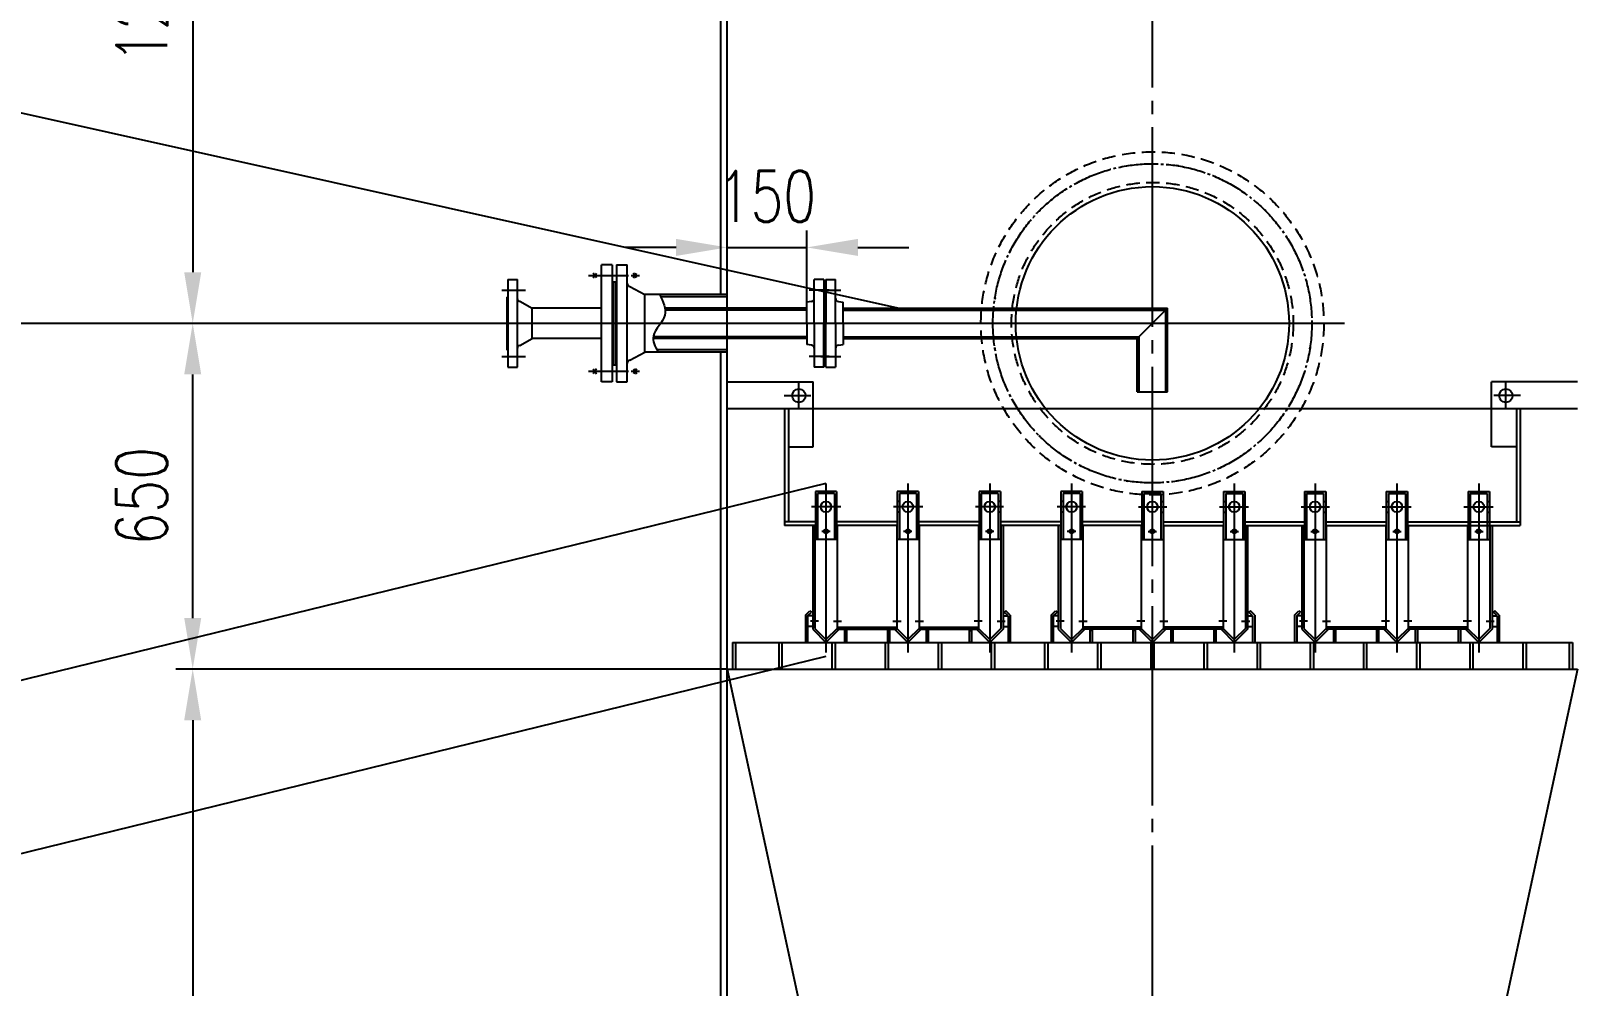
# Model space of a CAD drawing. Extents: x 16825 to 205982, y -10874 to 68273.
# Drawn here: x 188536 to 191438, y 61928 to 63724 of the extents above; entities that cross this region are included whole.
import ezdxf

# ---------------------------------------------------------------- set-up
doc = ezdxf.new("R2010")
doc.units = 0
doc.header["$LTSCALE"] = 5
doc.header["$MEASUREMENT"] = 0
doc.linetypes.add('CENTER', pattern=[18, 15, -1, 1, -1])
doc.linetypes.add('DASHED', pattern=[0.75, 0.5, -0.25])
doc.layers.get('DEFPOINTS').update_dxf_attribs({"linetype": 'CONTINUOUS'})
for name, color, linetype in [('ASHADE', 7, 'CONTINUOUS'), ('CEN', 6, 'CENTER'), ('DIM', 1, 'CONTINUOUS'), ('HID', 5, 'DASHED'), ('THIN', 1, 'CONTINUOUS'), ('THK', 2, 'CONTINUOUS')]:
    doc.layers.add(name, color=color, linetype=linetype)
doc.styles.get("Standard").update_dxf_attribs({"font": 'simplex', "width": 0.75, "bigfont": 'hzdx'})
doc.dimstyles.new('DIM3', dxfattribs={"dimscale": 0, "dimtxt": 3, "dimasz": 3, "dimexe": 1, "dimexo": 0, "dimgap": 1.5, "dimtad": 1, "dimdec": 4, "dimdsep": 46, "dimtxsty": 'Standard', "dimcen": 3, "dimclrd": 1, "dimclrt": 3, "dimadec": 0, "dimazin": 0, "dimtfac": 0.75, "dimtdec": 4, "dimtix": 1, "dimtmove": 0, "dimatfit": 0, "dimfxl": 0, "dimtolj": 1, "dimtzin": 0, "dimarcsym": 0})

# ---------------------------------------------------------------- blocks, each defined once
blk = doc.blocks.new('*D176')
at = {"layer": 'DEFPOINTS', "color": 0}
for p in [(190626.9, 66718.7), (192790.8, 66718.7), (192324.3, 63318.7)]:
    blk.add_point(p, dxfattribs=at)
at = {"layer": 'DIM', "lineweight": -2}
for p, q in [((190626.9, 66718.7), (192822.8, 66718.7)), ((192324.3, 63318.7), (192822.8, 63318.7))]:
    blk.add_line(p, q, dxfattribs=at)
at = {"layer": 'DIM', "color": 1, "lineweight": -2}
blk.add_line((192790.8, 63414.7), (192790.8, 66622.7), dxfattribs=at)
at = {"layer": 'DIM', "color": 1}
for points in [[(192774.8, 66622.7), (192806.8, 66622.7), (192790.8, 66718.7)], [(192774.8, 63414.7), (192806.8, 63414.7), (192790.8, 63318.7)]]:
    blk.add_solid(points, dxfattribs=at)
at = {"layer": 'DIM', "color": 3, "insert": (192694.8, 65018.7), "char_height": 96, "attachment_point": 5, "rotation": 90}
blk.add_mtext('\\A1;3400', dxfattribs=at)
blk = doc.blocks.new('*D208')
at = {"layer": 'DEFPOINTS', "color": 0}
for p in [(188840.8, 63173.7), (189327.5, 63173.7), (189846.1, 62523.7)]:
    blk.add_point(p, dxfattribs=at)
at = {"layer": 'DIM', "lineweight": -2}
for p, q in [((189327.5, 63173.7), (188808.8, 63173.7)), ((189846.1, 62523.7), (188808.8, 62523.7))]:
    blk.add_line(p, q, dxfattribs=at)
at = {"layer": 'DIM', "color": 1, "lineweight": -2}
blk.add_line((188840.8, 62619.7), (188840.8, 63077.7), dxfattribs=at)
at = {"layer": 'DIM', "color": 1}
for points in [[(188824.8, 63077.7), (188856.8, 63077.7), (188840.8, 63173.7)], [(188824.8, 62619.7), (188856.8, 62619.7), (188840.8, 62523.7)]]:
    blk.add_solid(points, dxfattribs=at)
at = {"layer": 'DIM', "color": 3, "insert": (188744.8, 62848.7), "char_height": 96, "attachment_point": 5, "rotation": 90}
blk.add_mtext('\\A1;650', dxfattribs=at)
blk = doc.blocks.new('*D242')
at = {"layer": 'DEFPOINTS', "color": 0}
for p in [(189846.1, 62523.7), (188840.8, 55123.7), (189846.1, 55123.7)]:
    blk.add_point(p, dxfattribs=at)
at = {"layer": 'DIM', "lineweight": -2}
for p, q in [((189846.1, 62523.7), (188808.8, 62523.7)), ((189846.1, 55123.7), (188808.8, 55123.7))]:
    blk.add_line(p, q, dxfattribs=at)
at = {"layer": 'DIM', "color": 1, "lineweight": -2}
blk.add_line((188840.8, 62427.7), (188840.8, 55219.7), dxfattribs=at)
at = {"layer": 'DIM', "color": 1}
for points in [[(188824.8, 62427.7), (188856.8, 62427.7), (188840.8, 62523.7)], [(188824.8, 55219.7), (188856.8, 55219.7), (188840.8, 55123.7)]]:
    blk.add_solid(points, dxfattribs=at)
at = {"layer": 'DIM', "color": 3, "insert": (188744.8, 58823.7), "char_height": 96, "attachment_point": 5, "rotation": 90}
blk.add_mtext('\\A1;7400', dxfattribs=at)
blk = doc.blocks.new('*D244')
at = {"layer": 'DEFPOINTS', "color": 0}
for p in [(189834.1, 64398.7), (188840.8, 63173.7), (189327.5, 63173.7)]:
    blk.add_point(p, dxfattribs=at)
at = {"layer": 'DIM', "lineweight": -2}
for p, q in [((189834.1, 64398.7), (188808.8, 64398.7)), ((189327.5, 63173.7), (188808.8, 63173.7))]:
    blk.add_line(p, q, dxfattribs=at)
at = {"layer": 'DIM', "color": 1, "lineweight": -2}
blk.add_line((188840.8, 64302.7), (188840.8, 63269.7), dxfattribs=at)
at = {"layer": 'DIM', "color": 1}
for points in [[(188824.8, 64302.7), (188856.8, 64302.7), (188840.8, 64398.7)], [(188824.8, 63269.7), (188856.8, 63269.7), (188840.8, 63173.7)]]:
    blk.add_solid(points, dxfattribs=at)
at = {"layer": 'DIM', "color": 3, "insert": (188744.8, 63786.2), "char_height": 96, "attachment_point": 5, "rotation": 90}
blk.add_mtext('\\A1;1225', dxfattribs=at)
blk = doc.blocks.new('*D246')
at = {"layer": 'DEFPOINTS', "color": 0}
for p in [(189996.1, 63316.4), (189846.1, 63223.7), (189996.1, 63213.4)]:
    blk.add_point(p, dxfattribs=at)
at = {"layer": 'DIM', "lineweight": -2}
for p, q in [((189846.1, 63223.7), (189846.1, 63348.4)), ((189996.1, 63213.4), (189996.1, 63348.4))]:
    blk.add_line(p, q, dxfattribs=at)
at = {"layer": 'DIM', "color": 1, "lineweight": -2}
for p, q in [((189750.1, 63316.4), (189654.1, 63316.4)), ((189846.1, 63316.4), (189996.1, 63316.4)), ((190092.1, 63316.4), (190188.1, 63316.4))]:
    blk.add_line(p, q, dxfattribs=at)
at = {"layer": 'DIM', "color": 1}
for points in [[(189750.1, 63332.4), (189750.1, 63300.4), (189846.1, 63316.4)], [(190092.1, 63332.4), (190092.1, 63300.4), (189996.1, 63316.4)]]:
    blk.add_solid(points, dxfattribs=at)
at = {"layer": 'DIM', "color": 3, "insert": (189921.1, 63412.4), "char_height": 96, "attachment_point": 5}
blk.add_mtext('\\A1;150', dxfattribs=at)

msp = doc.modelspace()

# ---------------------------------------------------------------- linework, layer by layer
at = {"layer": 'ASHADE'}
for p, q in [((190028.09, 63256.157), (190010.09, 63256.157)), ((190010.09, 63172.892), (190010.09, 63256.157)), ((190028.09, 63256.157), (190028.09, 63172.892)), ((190032.09, 63256.157), (190050.09, 63256.157)), ((190032.09, 63256.157), (190032.09, 63172.892)), ((190050.09, 63172.892), (190050.09, 63256.157)), ((190030.09, 63222.157), (190028.09, 63222.157)), ((190030.09, 63222.157), (190032.09, 63222.157)), ((190030.09, 63222.157), (190030.09, 63172.892)), ((190030.09, 63222.157), (190030.09, 63172.892)), ((190004.821, 63214.511), (189996.09, 63213.438)), ((189996.09, 63172.892), (189996.09, 63213.438)), ((190055.359, 63214.511), (190064.09, 63213.438)), ((190064.09, 63172.892), (190064.09, 63213.438)), ((190064.09, 63202.157), (190674.59, 63202.157)), ((190064.09, 63198.657), (190671.09, 63198.657)), ((190674.59, 63202.157), (190617.59, 63145.157)), ((190671.09, 63045.157), (190671.09, 63198.657)), ((190674.59, 63045.157), (190674.59, 63202.157)), ((189996.09, 63172.892), (189996.09, 63133.876)), ((190010.09, 63172.892), (190010.09, 63091.157)), ((190028.09, 63091.157), (190028.09, 63172.892)), ((190030.09, 63125.157), (190030.09, 63172.892)), ((190030.09, 63125.157), (190030.09, 63172.892)), ((190032.09, 63091.157), (190032.09, 63172.892)), ((190050.09, 63172.892), (190050.09, 63091.157)), ((190064.09, 63172.892), (190064.09, 63133.876)), ((190004.821, 63132.804), (189996.09, 63133.876)), ((190055.359, 63132.804), (190064.09, 63133.876)), ((190064.09, 63148.657), (190621.09, 63148.657)), ((190064.09, 63145.157), (190617.59, 63145.157)), ((190617.59, 63045.157), (190617.59, 63145.157)), ((190621.09, 63045.157), (190621.09, 63148.657)), ((190030.09, 63125.157), (190028.09, 63125.157)), ((190030.09, 63125.157), (190032.09, 63125.157)), ((190028.09, 63091.157), (190010.09, 63091.157)), ((190032.09, 63091.157), (190050.09, 63091.157)), ((189846.09, 63013.657), (189846.09, 63063.657)), ((189846.09, 63013.657), (189846.09, 63063.657)), ((189846.09, 63063.657), (190008.09, 63063.657)), ((189981.09, 63012.705), (189981.09, 63064.263)), ((190008.09, 62941.657), (190008.09, 63063.657)), ((191446.09, 63063.657), (191284.09, 63063.657)), ((191284.09, 62941.657), (191284.09, 63063.657)), ((191311.09, 63012.705), (191311.09, 63064.263)), ((189953.488, 63037.762), (190003.774, 63037.762)), ((190617.59, 63045.157), (190674.59, 63045.157)), ((191338.692, 63037.762), (191288.406, 63037.762)), ((189846.09, 63013.657), (191446.09, 63013.657)), ((189954.09, 63013.657), (189954.09, 62793.657)), ((189961.29, 63013.657), (189961.29, 62800.857)), ((191330.89, 63013.657), (191330.89, 62800.857)), ((191338.09, 63013.657), (191338.09, 62793.657)), ((189961.29, 62941.657), (190008.09, 62941.657)), ((191330.89, 62941.657), (191284.09, 62941.657)), ((190052.09, 62857.657), (190012.09, 62857.657)), ((190012.09, 62857.657), (190012.09, 62767.657)), ((190048.09, 62853.657), (190016.09, 62853.657)), ((190016.09, 62853.657), (190016.09, 62767.657)), ((190048.09, 62853.657), (190048.09, 62767.657)), ((190052.09, 62857.657), (190052.09, 62767.657)), ((190166.09, 62857.657), (190166.09, 62767.657)), ((190206.09, 62857.657), (190166.09, 62857.657)), ((190170.09, 62853.657), (190170.09, 62767.657)), ((190202.09, 62853.657), (190170.09, 62853.657)), ((190202.09, 62853.657), (190202.09, 62767.657)), ((190206.09, 62857.657), (190206.09, 62767.657)), ((190360.09, 62857.657), (190320.09, 62857.657)), ((190320.09, 62857.657), (190320.09, 62767.657)), ((190356.09, 62853.657), (190324.09, 62853.657)), ((190324.09, 62853.657), (190324.09, 62767.657)), ((190356.09, 62853.657), (190356.09, 62767.657)), ((190360.09, 62857.657), (190360.09, 62767.657)), ((190474.09, 62857.657), (190474.09, 62767.657)), ((190514.09, 62857.657), (190474.09, 62857.657)), ((190478.09, 62853.657), (190478.09, 62767.657)), ((190510.09, 62853.657), (190478.09, 62853.657)), ((190510.09, 62853.657), (190510.09, 62767.657)), ((190514.09, 62857.657), (190514.09, 62767.657)), ((190626.09, 62857.657), (190666.09, 62857.657)), ((190626.09, 62857.657), (190626.09, 62767.657)), ((190630.09, 62853.657), (190662.09, 62853.657)), ((190630.09, 62853.657), (190630.09, 62767.657)), ((190662.09, 62853.657), (190662.09, 62767.657)), ((190666.09, 62857.657), (190666.09, 62767.657)), ((190780.09, 62857.657), (190780.09, 62767.657)), ((190780.09, 62857.657), (190820.09, 62857.657)), ((190784.09, 62853.657), (190784.09, 62767.657)), ((190784.09, 62853.657), (190816.09, 62853.657)), ((190816.09, 62853.657), (190816.09, 62767.657)), ((190820.09, 62857.657), (190820.09, 62767.657)), ((190932.09, 62857.657), (190932.09, 62767.657)), ((190932.09, 62857.657), (190972.09, 62857.657)), ((190936.09, 62853.657), (190936.09, 62767.657)), ((190936.09, 62853.657), (190968.09, 62853.657)), ((190968.09, 62853.657), (190968.09, 62767.657)), ((190972.09, 62857.657), (190972.09, 62767.657)), ((191086.09, 62857.657), (191126.09, 62857.657)), ((191086.09, 62857.657), (191086.09, 62767.657)), ((191090.09, 62853.657), (191122.09, 62853.657)), ((191090.09, 62853.657), (191090.09, 62767.657)), ((191122.09, 62853.657), (191122.09, 62767.657)), ((191126.09, 62857.657), (191126.09, 62767.657)), ((191240.09, 62857.657), (191240.09, 62767.657)), ((191240.09, 62857.657), (191280.09, 62857.657)), ((191244.09, 62853.657), (191244.09, 62767.657)), ((191244.09, 62853.657), (191276.09, 62853.657)), ((191276.09, 62853.657), (191276.09, 62767.657)), ((191280.09, 62857.657), (191280.09, 62767.657)), ((190059.944, 62828.657), (190005.043, 62828.657)), ((190016.09, 62838.657), (190012.09, 62838.657)), ((190016.09, 62818.657), (190012.09, 62818.657)), ((190052.09, 62838.657), (190048.09, 62838.657)), ((190052.09, 62818.657), (190048.09, 62818.657)), ((190213.944, 62828.657), (190159.043, 62828.657)), ((190170.09, 62838.657), (190166.09, 62838.657)), ((190170.09, 62818.657), (190166.09, 62818.657)), ((190206.09, 62838.657), (190202.09, 62838.657)), ((190206.09, 62818.657), (190202.09, 62818.657)), ((190366.017, 62828.657), (190313.059, 62828.657)), ((190324.09, 62838.657), (190320.09, 62838.657)), ((190324.09, 62818.657), (190320.09, 62818.657)), ((190360.09, 62838.657), (190356.09, 62838.657)), ((190360.09, 62818.657), (190356.09, 62818.657)), ((190520.017, 62828.657), (190467.059, 62828.657)), ((190478.09, 62838.657), (190474.09, 62838.657)), ((190478.09, 62818.657), (190474.09, 62818.657)), ((190514.09, 62838.657), (190510.09, 62838.657)), ((190514.09, 62818.657), (190510.09, 62818.657)), ((190620.163, 62828.657), (190673.121, 62828.657)), ((190626.09, 62838.657), (190630.09, 62838.657)), ((190626.09, 62818.657), (190630.09, 62818.657)), ((190662.09, 62838.657), (190666.09, 62838.657)), ((190662.09, 62818.657), (190666.09, 62818.657)), ((190772.236, 62828.657), (190827.138, 62828.657)), ((190780.09, 62838.657), (190784.09, 62838.657)), ((190780.09, 62818.657), (190784.09, 62818.657)), ((190816.09, 62838.657), (190820.09, 62838.657)), ((190816.09, 62818.657), (190820.09, 62818.657)), ((190926.163, 62828.657), (190979.121, 62828.657)), ((190932.09, 62838.657), (190936.09, 62838.657)), ((190932.09, 62818.657), (190936.09, 62818.657)), ((190968.09, 62838.657), (190972.09, 62838.657)), ((190968.09, 62818.657), (190972.09, 62818.657)), ((191078.236, 62828.657), (191133.138, 62828.657)), ((191086.09, 62838.657), (191090.09, 62838.657)), ((191086.09, 62818.657), (191090.09, 62818.657)), ((191122.09, 62838.657), (191126.09, 62838.657)), ((191122.09, 62818.657), (191126.09, 62818.657)), ((191232.236, 62828.657), (191287.138, 62828.657)), ((191240.09, 62838.657), (191244.09, 62838.657)), ((191240.09, 62818.657), (191244.09, 62818.657)), ((191276.09, 62838.657), (191280.09, 62838.657)), ((191276.09, 62818.657), (191280.09, 62818.657)), ((190012.09, 62800.857), (189954.09, 62800.857)), ((190012.09, 62793.657), (189954.09, 62793.657)), ((190007.09, 62793.657), (190007.09, 62598.657)), ((190011.09, 62793.657), (190011.09, 62600.314)), ((190053.09, 62793.657), (190053.09, 62598.56)), ((190166.09, 62800.857), (190054.09, 62800.857)), ((190166.09, 62793.657), (190054.09, 62793.657)), ((190165.09, 62793.657), (190165.09, 62600.314)), ((190320.09, 62800.857), (190206.09, 62800.857)), ((190320.09, 62793.657), (190206.09, 62793.657)), ((190207.09, 62793.657), (190207.09, 62598.56)), ((190319.09, 62793.657), (190319.09, 62598.56)), ((190474.09, 62800.857), (190360.09, 62800.857)), ((190474.09, 62793.657), (190360.09, 62793.657)), ((190361.09, 62793.657), (190361.09, 62600.314)), ((190365.09, 62793.657), (190365.09, 62600.157)), ((190469.09, 62793.657), (190469.09, 62598.657)), ((190473.09, 62793.657), (190473.09, 62600.314)), ((190626.09, 62800.857), (190514.09, 62800.857)), ((190626.09, 62793.657), (190514.09, 62793.657)), ((190515.09, 62793.657), (190515.09, 62600.314)), ((190625.09, 62793.657), (190625.09, 62600.314)), ((190666.09, 62800.857), (190780.09, 62800.857)), ((190666.09, 62793.657), (190780.09, 62793.657)), ((190667.09, 62793.657), (190667.09, 62598.56)), ((190779.09, 62793.657), (190779.09, 62598.56)), ((190820.09, 62800.857), (190932.09, 62800.857)), ((190820.09, 62793.657), (190932.09, 62793.657)), ((190821.09, 62793.657), (190821.09, 62600.314)), ((190825.09, 62793.657), (190825.09, 62598.657)), ((190927.09, 62793.657), (190927.09, 62600.157)), ((190931.09, 62793.657), (190931.09, 62600.314)), ((190972.09, 62800.857), (191086.09, 62800.857)), ((190972.09, 62793.657), (191086.09, 62793.657)), ((190973.09, 62793.657), (190973.09, 62598.56)), ((191085.09, 62793.657), (191085.09, 62598.56)), ((191126.09, 62800.857), (191238.09, 62800.857)), ((191126.09, 62793.657), (191238.09, 62793.657)), ((191127.09, 62793.657), (191127.09, 62600.314)), ((191203.09, 62800.857), (191338.09, 62800.857)), ((191203.09, 62793.657), (191338.09, 62793.657)), ((191239.09, 62793.657), (191239.09, 62598.56)), ((191281.09, 62793.657), (191281.09, 62600.314)), ((191285.09, 62793.657), (191285.09, 62598.657)), ((190052.09, 62767.657), (190012.09, 62767.657)), ((190039.76, 62782.657), (190024.051, 62782.657)), ((190206.09, 62767.657), (190166.09, 62767.657)), ((190193.76, 62782.657), (190178.051, 62782.657)), ((190360.09, 62767.657), (190320.09, 62767.657)), ((190347.76, 62782.657), (190332.051, 62782.657)), ((190514.09, 62767.657), (190474.09, 62767.657)), ((190501.76, 62782.657), (190486.051, 62782.657)), ((190626.09, 62767.657), (190666.09, 62767.657)), ((190638.42, 62782.657), (190654.129, 62782.657)), ((190780.09, 62767.657), (190820.09, 62767.657)), ((190792.42, 62782.657), (190808.129, 62782.657)), ((190932.09, 62767.657), (190972.09, 62767.657)), ((190944.42, 62782.657), (190960.129, 62782.657)), ((191086.09, 62767.657), (191126.09, 62767.657)), ((191098.42, 62782.657), (191114.129, 62782.657)), ((191240.09, 62767.657), (191280.09, 62767.657)), ((191252.42, 62782.657), (191268.129, 62782.657)), ((189993.59, 62625.314), (190001.833, 62633.557)), ((189993.59, 62625.314), (189993.59, 62573.657)), ((189993.59, 62623.657), (189993.59, 62573.657)), ((189997.59, 62623.657), (190004.661, 62630.729)), ((190007.09, 62623.657), (189997.59, 62623.657)), ((189997.59, 62623.657), (189997.59, 62573.657)), ((190001.833, 62633.557), (190004.661, 62630.729)), ((190018.18, 62613.657), (190002.962, 62613.657)), ((190046.001, 62613.657), (190061.219, 62613.657)), ((190158.001, 62613.657), (190173.219, 62613.657)), ((190200.001, 62613.657), (190215.219, 62613.657)), ((190326.18, 62613.657), (190310.962, 62613.657)), ((190354.001, 62613.657), (190369.219, 62613.657)), ((190365.09, 62623.657), (190374.59, 62623.657)), ((190370.348, 62633.557), (190367.519, 62630.729)), ((190374.59, 62623.657), (190367.519, 62630.729)), ((190378.59, 62625.314), (190370.348, 62633.557)), ((190374.59, 62623.657), (190374.59, 62573.657)), ((190378.59, 62625.314), (190378.59, 62573.657)), ((190378.59, 62623.657), (190378.59, 62573.657)), ((190455.59, 62625.314), (190463.833, 62633.557)), ((190455.59, 62625.314), (190455.59, 62573.657)), ((190455.59, 62623.657), (190455.59, 62573.657)), ((190459.59, 62623.657), (190466.661, 62630.729)), ((190469.09, 62623.657), (190459.59, 62623.657)), ((190459.59, 62623.657), (190459.59, 62573.657)), ((190463.833, 62633.557), (190466.661, 62630.729)), ((190480.18, 62613.657), (190464.962, 62613.657)), ((190508.001, 62613.657), (190523.219, 62613.657)), ((190632.18, 62613.657), (190616.962, 62613.657)), ((190660.001, 62613.657), (190675.219, 62613.657)), ((190786.18, 62613.657), (190770.962, 62613.657)), ((190814.001, 62613.657), (190829.219, 62613.657)), ((190825.09, 62623.657), (190834.59, 62623.657)), ((190830.348, 62633.557), (190827.519, 62630.729)), ((190834.59, 62623.657), (190827.519, 62630.729)), ((190838.59, 62625.314), (190830.348, 62633.557)), ((190834.59, 62623.657), (190834.59, 62573.657)), ((190838.59, 62625.314), (190838.59, 62573.657)), ((190838.59, 62623.657), (190838.59, 62573.657)), ((190913.59, 62625.314), (190921.833, 62633.557)), ((190913.59, 62625.314), (190913.59, 62573.657)), ((190913.59, 62623.657), (190913.59, 62573.657)), ((190917.59, 62623.657), (190924.661, 62630.729)), ((190927.09, 62623.657), (190917.59, 62623.657)), ((190917.59, 62623.657), (190917.59, 62573.657)), ((190921.833, 62633.557), (190924.661, 62630.729)), ((190938.18, 62613.657), (190922.962, 62613.657)), ((190966.001, 62613.657), (190981.219, 62613.657)), ((191092.18, 62613.657), (191076.962, 62613.657)), ((191134.18, 62613.657), (191118.962, 62613.657)), ((191246.18, 62613.657), (191230.962, 62613.657)), ((191274.001, 62613.657), (191289.219, 62613.657)), ((191285.09, 62623.657), (191294.59, 62623.657)), ((191290.348, 62633.557), (191287.519, 62630.729)), ((191294.59, 62623.657), (191287.519, 62630.729)), ((191298.59, 62625.314), (191290.348, 62633.557)), ((191294.59, 62623.657), (191294.59, 62573.657)), ((191298.59, 62625.314), (191298.59, 62573.657)), ((191298.59, 62623.657), (191298.59, 62573.657)), ((190007.09, 62603.657), (189997.59, 62603.657)), ((190007.09, 62598.657), (190032.09, 62573.657)), ((190011.09, 62600.314), (190032.09, 62579.314)), ((190053.09, 62600.314), (190032.09, 62579.314)), ((190056.992, 62598.56), (190032.09, 62573.657)), ((190053.09, 62602.56), (190165.09, 62602.56)), ((190053.09, 62598.56), (190165.247, 62598.56)), ((190066.59, 62598.56), (190066.59, 62573.657)), ((190070.59, 62598.56), (190070.59, 62573.657)), ((190147.59, 62598.56), (190147.59, 62573.657)), ((190147.59, 62598.56), (190147.59, 62573.657)), ((190151.59, 62598.56), (190151.59, 62573.657)), ((190161.09, 62598.657), (190186.09, 62573.657)), ((190165.09, 62600.314), (190186.09, 62579.314)), ((190207.09, 62600.314), (190186.09, 62579.314)), ((190210.992, 62598.56), (190186.09, 62573.657)), ((190207.09, 62602.56), (190319.09, 62602.56)), ((190207.09, 62598.56), (190319.247, 62598.56)), ((190220.59, 62598.56), (190220.59, 62573.657)), ((190220.59, 62596.157), (190224.59, 62596.157)), ((190224.59, 62598.56), (190224.59, 62573.657)), ((190301.59, 62598.56), (190301.59, 62573.657)), ((190301.59, 62596.157), (190305.59, 62596.157)), ((190305.59, 62598.56), (190305.59, 62573.657)), ((190315.09, 62598.657), (190340.09, 62573.657)), ((190319.09, 62600.314), (190340.09, 62579.314)), ((190361.09, 62600.314), (190340.09, 62579.314)), ((190365.09, 62598.657), (190340.09, 62573.657)), ((190365.09, 62603.657), (190374.59, 62603.657)), ((190365.09, 62600.157), (190365.09, 62598.657)), ((190469.09, 62603.657), (190459.59, 62603.657)), ((190469.09, 62598.657), (190494.09, 62573.657)), ((190473.09, 62600.314), (190494.09, 62579.314)), ((190515.09, 62600.314), (190494.09, 62579.314)), ((190518.992, 62598.56), (190494.09, 62573.657)), ((190626.845, 62598.56), (190513.335, 62598.56)), ((190625.09, 62602.56), (190515.09, 62602.56)), ((190528.59, 62598.56), (190528.59, 62573.657)), ((190532.59, 62596.157), (190528.59, 62596.157)), ((190532.59, 62598.56), (190532.59, 62573.657)), ((190609.59, 62598.56), (190609.59, 62573.657)), ((190613.59, 62596.157), (190609.59, 62596.157)), ((190613.59, 62598.56), (190613.59, 62573.657)), ((190621.09, 62598.657), (190646.09, 62573.657)), ((190625.09, 62600.314), (190646.09, 62579.314)), ((190667.09, 62600.314), (190646.09, 62579.314)), ((190671.09, 62598.657), (190646.09, 62573.657)), ((190779.09, 62598.56), (190666.933, 62598.56)), ((190779.09, 62602.56), (190667.09, 62602.56)), ((190680.59, 62598.56), (190680.59, 62573.657)), ((190684.59, 62596.157), (190680.59, 62596.157)), ((190684.59, 62598.56), (190684.59, 62573.657)), ((190761.59, 62598.56), (190761.59, 62573.657)), ((190765.59, 62596.157), (190761.59, 62596.157)), ((190765.59, 62598.56), (190765.59, 62573.657)), ((190775.188, 62598.56), (190800.09, 62573.657)), ((190779.09, 62600.314), (190800.09, 62579.314)), ((190821.09, 62600.314), (190800.09, 62579.314)), ((190825.09, 62598.657), (190800.09, 62573.657)), ((190825.09, 62603.657), (190834.59, 62603.657)), ((190927.09, 62603.657), (190917.59, 62603.657)), ((190927.09, 62600.157), (190927.09, 62598.657)), ((190927.09, 62598.657), (190952.09, 62573.657)), ((190931.09, 62600.314), (190952.09, 62579.314)), ((190973.09, 62600.314), (190952.09, 62579.314)), ((190977.09, 62598.657), (190952.09, 62573.657)), ((191085.09, 62598.56), (190972.933, 62598.56)), ((191085.09, 62602.56), (190973.09, 62602.56)), ((190986.59, 62598.56), (190986.59, 62573.657)), ((190990.59, 62596.157), (190986.59, 62596.157)), ((190990.59, 62598.56), (190990.59, 62573.657)), ((191067.59, 62598.56), (191067.59, 62573.657)), ((191071.59, 62596.157), (191067.59, 62596.157)), ((191071.59, 62598.56), (191071.59, 62573.657)), ((191081.188, 62598.56), (191106.09, 62573.657)), ((191085.09, 62600.314), (191106.09, 62579.314)), ((191127.09, 62600.314), (191106.09, 62579.314)), ((191131.09, 62598.657), (191106.09, 62573.657)), ((191239.09, 62598.56), (191126.933, 62598.56)), ((191239.09, 62602.56), (191127.09, 62602.56)), ((191140.59, 62598.56), (191140.59, 62573.657)), ((191144.59, 62598.56), (191144.59, 62573.657)), ((191144.59, 62598.56), (191144.59, 62573.657)), ((191221.59, 62598.56), (191221.59, 62573.657)), ((191225.59, 62598.56), (191225.59, 62573.657)), ((191235.188, 62598.56), (191260.09, 62573.657)), ((191239.09, 62600.314), (191260.09, 62579.314)), ((191281.09, 62600.314), (191260.09, 62579.314)), ((191285.09, 62598.657), (191260.09, 62573.657)), ((191285.09, 62603.657), (191294.59, 62603.657)), ((189856.09, 62573.657), (191436.09, 62573.657)), ((189856.09, 62573.657), (189856.09, 62523.657)), ((189862.09, 62573.657), (189862.09, 62523.657)), ((189943.09, 62573.657), (189943.09, 62523.657)), ((189949.09, 62573.657), (189949.09, 62523.657)), ((189997.59, 62573.657), (189993.59, 62573.657)), ((190043.09, 62573.657), (190043.09, 62523.657)), ((190049.09, 62573.657), (190049.09, 62523.657)), ((190070.59, 62573.657), (190066.59, 62573.657)), ((190143.09, 62573.657), (190143.09, 62523.657)), ((190151.59, 62573.657), (190147.59, 62573.657)), ((190149.09, 62573.657), (190149.09, 62523.657)), ((190224.59, 62573.657), (190220.59, 62573.657)), ((190243.09, 62573.657), (190243.09, 62523.657)), ((190249.09, 62573.657), (190249.09, 62523.657)), ((190305.59, 62573.657), (190301.59, 62573.657)), ((190343.09, 62573.657), (190343.09, 62523.657)), ((190349.09, 62573.657), (190349.09, 62523.657)), ((190374.59, 62573.657), (190378.59, 62573.657)), ((190443.09, 62573.657), (190443.09, 62523.657)), ((190449.09, 62573.657), (190449.09, 62523.657)), ((190543.09, 62573.657), (190543.09, 62523.657)), ((190549.09, 62573.657), (190549.09, 62523.657)), ((190643.09, 62573.657), (190643.09, 62523.657)), ((190649.09, 62573.657), (190649.09, 62523.657)), ((190680.59, 62573.657), (190684.59, 62573.657)), ((190743.09, 62573.657), (190743.09, 62523.657)), ((190749.09, 62573.657), (190749.09, 62523.657)), ((190761.59, 62573.657), (190765.59, 62573.657)), ((190834.59, 62573.657), (190838.59, 62573.657)), ((190843.09, 62573.657), (190843.09, 62523.657)), ((190849.09, 62573.657), (190849.09, 62523.657)), ((190917.59, 62573.657), (190913.59, 62573.657)), ((190943.09, 62573.657), (190943.09, 62523.657)), ((190949.09, 62573.657), (190949.09, 62523.657)), ((190986.59, 62573.657), (190990.59, 62573.657)), ((191043.09, 62573.657), (191043.09, 62523.657)), ((191049.09, 62573.657), (191049.09, 62523.657)), ((191067.59, 62573.657), (191071.59, 62573.657)), ((191140.59, 62573.657), (191144.59, 62573.657)), ((191143.09, 62573.657), (191143.09, 62523.657)), ((191149.09, 62573.657), (191149.09, 62523.657)), ((191221.59, 62573.657), (191225.59, 62573.657)), ((191243.09, 62573.657), (191243.09, 62523.657)), ((191249.09, 62573.657), (191249.09, 62523.657)), ((191294.59, 62573.657), (191298.59, 62573.657)), ((191343.09, 62573.657), (191343.09, 62523.657)), ((191349.09, 62573.657), (191349.09, 62523.657)), ((191430.09, 62573.657), (191430.09, 62523.657)), ((191436.09, 62573.657), (191436.09, 62523.657)), ((189846.09, 62523.657), (191446.09, 62523.657)), ((189846.09, 62523.657), (191446.09, 55123.657)), ((191446.09, 62523.657), (189846.09, 55123.657))]:
    msp.add_line(p, q, dxfattribs=at)
for centre, radius in [((189981.09, 63037.762), 12.6), ((191311.09, 63037.762), 12.6), ((190032.09, 62828.657), 10), ((190186.09, 62828.657), 10), ((190340.09, 62828.657), 10), ((190494.09, 62828.657), 10), ((190646.09, 62828.657), 10), ((190800.09, 62828.657), 10), ((190952.09, 62828.657), 10), ((191106.09, 62828.657), 10), ((191260.09, 62828.657), 10), ((190032.09, 62782.657), 4), ((190186.09, 62782.657), 4), ((190340.09, 62782.657), 4), ((190494.09, 62782.657), 4), ((190646.09, 62782.657), 4), ((190800.09, 62782.657), 4), ((190952.09, 62782.657), 4), ((191106.09, 62782.657), 4), ((191260.09, 62782.657), 4)]:
    msp.add_circle(centre, radius, dxfattribs=at)
for centre, start, end in [((190004.09, 63220.466), 277, 0), ((190056.09, 63220.466), 180, 263), ((190004.09, 63126.849), 0, 83), ((190056.09, 63126.849), 97, 180)]:
    msp.add_arc(centre, 6, start, end, dxfattribs=at)
at = {"layer": 'CEN', "ltscale": 5}
for p, q in [((190646.09, 28517.234), (190646.09, 65626.635)), ((190646.09, 63173.657), (188427.668, 63173.657)), ((191007.395, 63173.657), (189327.456, 63173.657)), ((190032.09, 62872.786), (190032.09, 62555.108)), ((190186.09, 62872.786), (190186.09, 62555.108)), ((190340.09, 62872.786), (190340.09, 62555.108)), ((190494.09, 62872.786), (190494.09, 62555.108)), ((190800.09, 62872.786), (190800.09, 62555.108)), ((190952.09, 62872.786), (190952.09, 62555.108)), ((191106.09, 62872.786), (191106.09, 62555.108)), ((191260.09, 62872.786), (191260.09, 62555.108))]:
    msp.add_line(p, q, dxfattribs=at)
at = {"layer": 'CEN'}
for p, q in [((189585.522, 63263.657), (189681.524, 63263.657)), ((189422.317, 63236.157), (189466.947, 63236.157)), ((190037.832, 63236.157), (190000.348, 63236.157)), ((190022.348, 63236.157), (190059.832, 63236.157)), ((189422.317, 63111.157), (189466.947, 63111.157)), ((190037.832, 63111.157), (190000.348, 63111.157)), ((190022.348, 63111.157), (190059.832, 63111.157)), ((189585.522, 63083.657), (189681.524, 63083.657))]:
    msp.add_line(p, q, dxfattribs=at)
msp.add_circle((190646.09, 63173.657), 300, dxfattribs=at)
at = {"layer": 'HID', "ltscale": 10}
for radius in [322.5, 265]:
    msp.add_circle((190646.09, 63173.657), radius, dxfattribs=at)
at = {"layer": 'THIN'}
for p, q in [((190167.426, 63202.157), (187925.404, 63700.378)), ((190032.09, 62872.786), (187925.404, 62357.487)), ((190032.09, 62547.127), (187925.404, 62031.828))]:
    msp.add_line(p, q, dxfattribs=at)
msp.add_open_spline([(189719.337, 63227.657), (189725.659, 63214.437), (189739.068, 63186.4), (189699.135, 63154.146), (189710.133, 63130.021), (189716.549, 63119.657)], degree=3, knots=[0, 0, 0, 0, 39.76369762, 84.33290319, 117.15212246, 117.15212246, 117.15212246, 117.15212246], dxfattribs=at)
at = {"layer": 'THK'}
for p, q in [((189834.09, 63227.657), (189834.09, 64423.657)), ((189846.09, 63119.657), (189846.09, 64423.657)), ((190597.678, 63469.729), (190600.641, 63470.199)), ((190598.925, 63471.445), (190599.394, 63468.482)), ((190691.539, 63470.199), (190694.502, 63469.729)), ((190693.255, 63471.445), (190692.786, 63468.482)), ((190508.556, 63440.278), (190511.23, 63441.64)), ((190509.212, 63442.296), (190510.574, 63439.623)), ((190780.951, 63441.64), (190783.624, 63440.278)), ((190782.968, 63442.296), (190781.606, 63439.623)), ((190432.897, 63386.85), (190435.019, 63384.729)), ((190432.897, 63384.729), (190435.019, 63386.85)), ((190859.283, 63386.85), (190857.162, 63384.729)), ((190857.162, 63386.85), (190859.283, 63384.729)), ((190377.452, 63310.536), (190380.125, 63309.174)), ((190378.107, 63308.518), (190379.469, 63311.191)), ((190914.729, 63310.536), (190912.056, 63309.174)), ((190912.711, 63311.191), (190914.073, 63308.518)), ((189609.59, 63063.657), (189609.59, 63283.657)), ((189629.59, 63283.657), (189609.59, 63283.657)), ((189629.59, 63283.657), (189629.59, 63063.657)), ((189638.09, 63283.657), (189638.09, 63063.657)), ((189638.09, 63283.657), (189658.09, 63283.657)), ((189658.09, 63063.657), (189658.09, 63283.657)), ((189433.59, 63256.157), (189433.59, 63091.157)), ((189433.59, 63256.157), (189451.59, 63256.157)), ((189451.59, 63091.157), (189451.59, 63256.157)), ((189594.295, 63259.075), (189600.26, 63268.239)), ((189600.26, 63259.075), (189594.295, 63268.239)), ((189631.59, 63251.657), (189629.59, 63251.657)), ((189631.59, 63251.657), (189638.09, 63251.657)), ((189631.59, 63251.657), (189631.59, 63095.657)), ((189636.09, 63251.657), (189636.09, 63095.657)), ((189669.865, 63259.075), (189675.83, 63268.239)), ((189675.83, 63259.075), (189669.865, 63268.239)), ((189431.59, 63223.157), (189431.59, 63124.157)), ((189431.59, 63223.157), (189433.59, 63223.157)), ((189663.359, 63243.011), (189691.231, 63227.657)), ((189691.231, 63119.657), (189691.231, 63227.657)), ((189846.09, 63227.657), (189691.231, 63227.657)), ((189846.09, 63223.657), (189721.241, 63223.657)), ((190348.302, 63220.822), (190351.265, 63220.353)), ((190349.549, 63219.106), (190350.018, 63222.069)), ((190943.878, 63220.822), (190940.915, 63220.353)), ((190942.162, 63222.069), (190942.631, 63219.106)), ((189455.981, 63215.118), (189479.114, 63202.157)), ((189479.114, 63145.157), (189479.114, 63202.157)), ((189609.59, 63202.157), (189479.114, 63202.157)), ((189996.09, 63202.157), (189729.094, 63202.157)), ((189996.09, 63198.657), (189729.583, 63198.657)), ((189455.981, 63132.197), (189479.114, 63145.157)), ((189609.59, 63145.157), (189479.114, 63145.157)), ((189996.09, 63145.157), (189707.035, 63145.157)), ((189996.09, 63148.657), (189707.289, 63148.657)), ((189431.59, 63124.157), (189433.59, 63124.157)), ((189663.359, 63104.304), (189691.231, 63119.657)), ((189846.09, 63119.657), (189691.231, 63119.657)), ((189846.09, 63123.657), (189714.166, 63123.657)), ((189834.09, 63052.657), (189834.09, 63119.657)), ((189846.09, 63048.657), (189846.09, 63119.657)), ((190348.302, 63126.492), (190351.265, 63126.962)), ((190350.018, 63125.246), (190349.549, 63128.209)), ((190943.878, 63126.492), (190940.915, 63126.962)), ((190942.631, 63128.209), (190942.162, 63125.246)), ((189433.59, 63091.157), (189451.59, 63091.157)), ((189600.26, 63088.239), (189594.295, 63079.075)), ((189594.295, 63088.239), (189600.26, 63079.075)), ((189631.59, 63095.657), (189629.59, 63095.657)), ((189631.59, 63095.657), (189638.09, 63095.657)), ((189669.865, 63088.239), (189675.83, 63079.075)), ((189675.83, 63088.239), (189669.865, 63079.075)), ((189629.59, 63063.657), (189609.59, 63063.657)), ((189638.09, 63063.657), (189658.09, 63063.657)), ((189834.09, 60298.657), (189834.09, 63052.657)), ((189846.09, 54885.657), (189846.09, 63056.657)), ((190377.452, 63036.779), (190380.125, 63038.141)), ((190379.469, 63036.124), (190378.107, 63038.797)), ((190432.897, 62960.465), (190435.019, 62962.586)), ((190435.019, 62960.465), (190432.897, 62962.586)), ((190511.23, 62905.675), (190508.556, 62907.036)), ((190509.212, 62905.019), (190510.574, 62907.692)), ((190783.624, 62907.036), (190780.951, 62905.675)), ((190782.968, 62905.019), (190781.606, 62907.692)), ((190600.641, 62877.116), (190597.678, 62877.586)), ((190598.925, 62875.869), (190599.394, 62878.832)), ((190694.502, 62877.586), (190691.539, 62877.116)), ((190693.255, 62875.869), (190692.786, 62878.832))]:
    msp.add_line(p, q, dxfattribs=at)
msp.add_circle((190646.09, 63173.657), 257, dxfattribs=at)
for centre, radius, start, end in [((189664.09, 63248.966), 6, 180, 263), ((189456.59, 63220.081), 5, 180, 263), ((189456.59, 63127.234), 5, 97, 180), ((189664.09, 63098.349), 6, 97, 180)]:
    msp.add_arc(centre, radius, start, end, dxfattribs=at)

# ---------------------------------------------------------------- dimensions: what is measured, and where the dimension line sits
at = {"layer": 'DIM'}
for base, p1, p2, picture, middle in [((192790.836, 66718.657), (192324.264, 63318.657), (190626.942, 66718.657), '*D176', (192694.836, 65018.657)), ((188840.813, 63173.657), (189834.09, 64398.657), (189327.456, 63173.657), '*D244', (188744.813, 63786.157)), ((188840.813, 63173.657), (189846.09, 62523.657), (189327.456, 63173.657), '*D208', (188744.813, 62848.657)), ((188840.813, 55123.657), (189846.09, 62523.657), (189846.09, 55123.657), '*D242', (188744.813, 58823.657))]:
    dim = msp.add_linear_dim(base=base, p1=p1, p2=p2, angle=90, dimstyle='DIM3', override={"dimscale": 32, "dimdec": 2, "dimclre": 256, "dimtdec": 2}, dxfattribs=at)
    dim.commit()
    dim.dimension.update_dxf_attribs({"geometry": picture, "text_midpoint": middle})
dim = msp.add_linear_dim(base=(189996.09, 63316.433), p1=(189846.09, 63223.657), p2=(189996.09, 63213.438), dimstyle='DIM3', override={"dimscale": 32, "dimdec": 2, "dimclre": 256, "dimtdec": 2}, dxfattribs=at)
dim.commit()
dim.dimension.update_dxf_attribs({"geometry": '*D246', "text_midpoint": (189921.09, 63412.433)})

doc.saveas('drawing.dxf')
